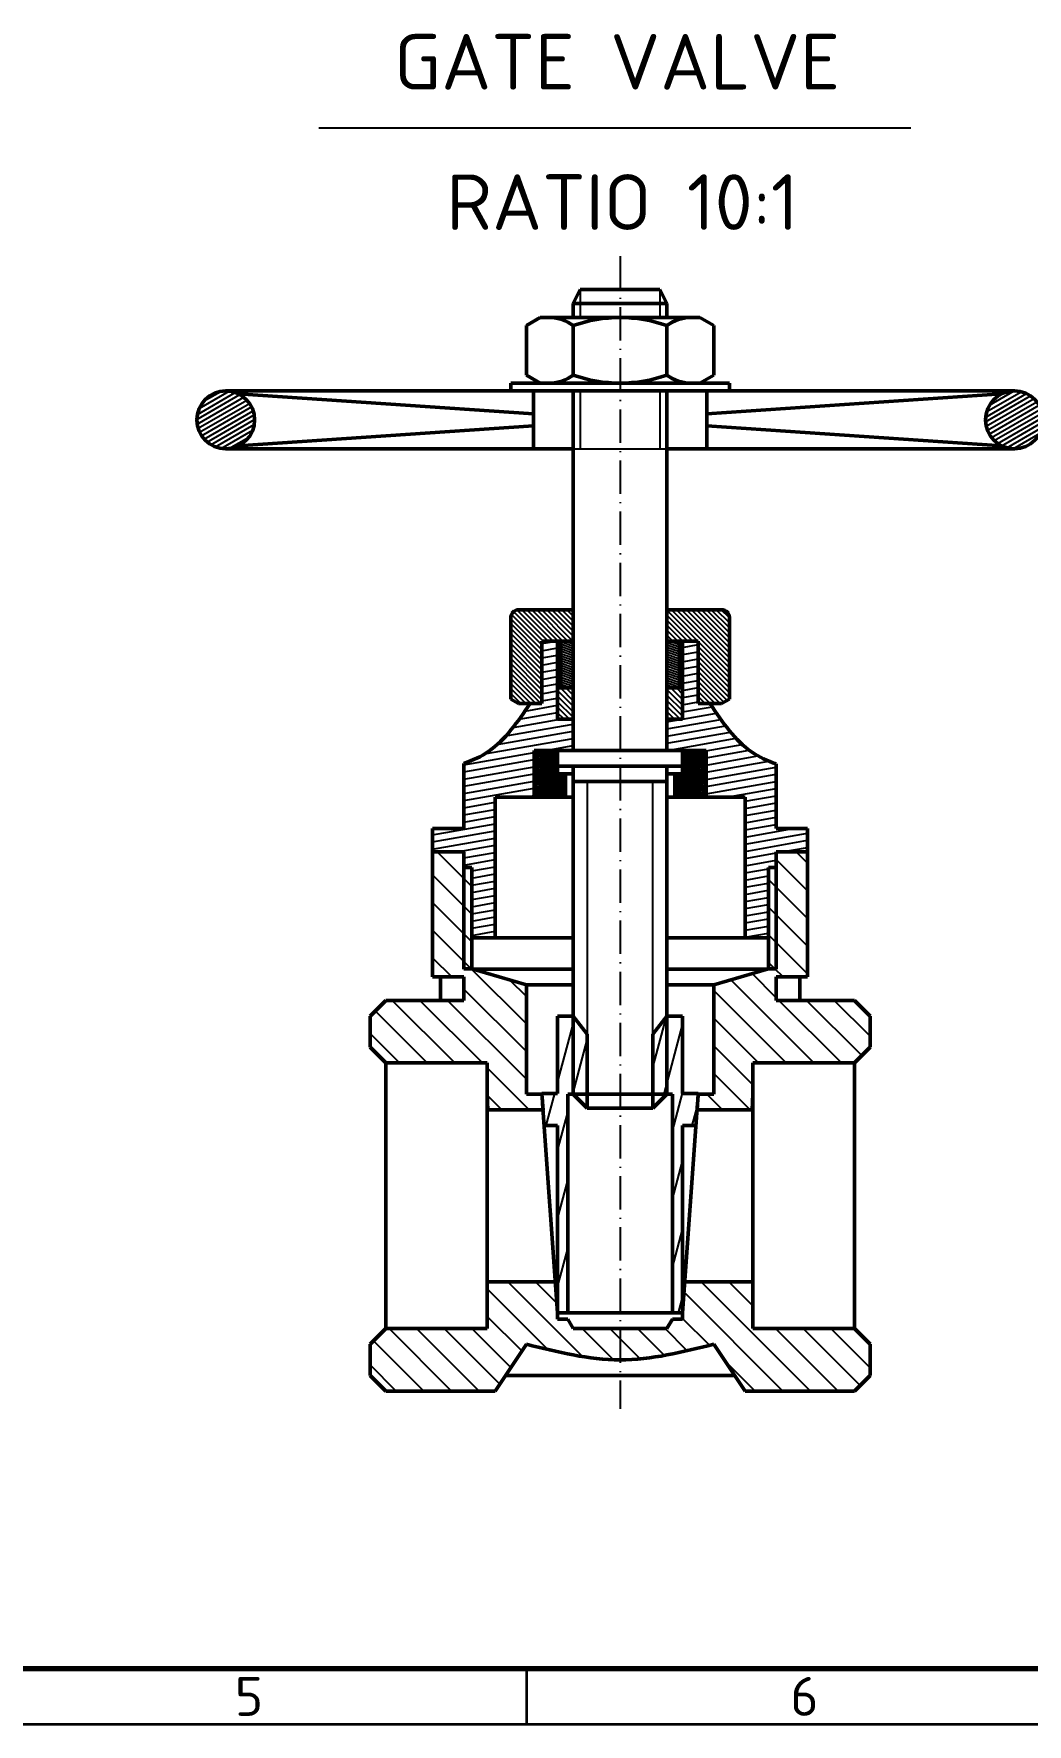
# Paper-space layout 'Layout1' of a CAD drawing. Header units: millimetres. Extents: x 198 to 1020, y 107 to 694.
# Drawn here: x 409.5 to 498.9, y 106.8 to 258.9 of the extents above; entities that cross this region are included whole.
import ezdxf

# ---------------------------------------------------------------- set-up
doc = ezdxf.new("R2010")
doc.units = ezdxf.units.MM
doc.header["$LTSCALE"] = 0.25
doc.linetypes.add('ACAD_ISO10W100', pattern=[18, 12, -3, 0, -3])
for name, color, linetype, lineweight in [('CHU', 6, 'Continuous', 25), ('Chu cai', 90, 'Continuous', 25), ('Khung dam', 30, 'Continuous', 70), ('KHUNG MANH', 4, 'Continuous', 35), ('manh', 130, 'Continuous', 25), ('NET 05', 130, 'Continuous', 50), ('NET MANH', 5, 'Continuous', 25), ('TRUC', 3, 'ACAD_ISO10W100', 25)]:
    doc.layers.add(name, color=color, linetype=linetype, lineweight=lineweight)
doc.styles.add('ISO', font='isocpeur.ttf', dxfattribs={"height": 2.5})
doc.styles.add('style2', font='isocpeur.ttf', dxfattribs={"height": 2.5})
pattern_1 = [(75, (-873068.99285, -266522.86082), (-0.135833319322, 0.036396428218), []), (165, (-873068.99285, -266522.86082), (-0.036396428218, -0.135833319322), [])]
pattern_2 = [(135, (-873068.9929, -266522.8608), (-1.2429611388, -1.2429611388), [])]
pattern_3 = [(160, (0, 0), (-0.06840403, -0.187938524), [])]
pattern_4 = [(135, (-873068.99285, -266522.86082), (-0.24859222776, -0.24859222776), [])]
pattern_5 = [(75, (-873068.99285, -266522.86082), (-0.27166663864, 0.072792856435), []), (75, (-873068.82062, -266522.76138), (-0.27166663864, 0.072792856435), [0.3515625, -0.0703125, 0, -0.0703125])]

psp = doc.layouts.get("Layout1")

# ---------------------------------------------------------------- hatches: boundary and pattern name
at = {"layer": 'NET MANH'}
h = psp.add_hatch(dxfattribs=at)
h.set_pattern_fill('_USER', color=256, scale=0.371707, angle=30, pattern_type=0)
h.set_pattern_definition([(30, (-23443.64516, -6382.8759), (-0.1858536585, 0.3219079794), [])])
h.paths.add_polyline_path([(429.34469, 224.19315, 1), (424.14078, 224.19315, 1)])
h.paths.add_polyline_path([(495.13688, 224.19315, 1), (500.34078, 224.19315, 1)])
h = psp.add_hatch(dxfattribs=at)
h.set_pattern_fill('ANSI31', color=256, scale=0.1, angle=90)
h.paths.add_polyline_path([(472.08453, 206.40448, 0.414213562), (471.38141, 207.1076), (466.45953, 207.1076), (466.45953, 204.2951), (467.16266, 204.2951), (467.57748, 204.2951), (469.27203, 204.2951), (469.27203, 198.6701), (471.38141, 198.6701), (472.08453, 199.07605), (472.08453, 199.37323)])
h.paths.add_polyline_path([(452.39703, 199.07605), (453.10016, 198.6701), (454.50641, 198.6701), (455.20953, 198.6701), (455.20953, 204.2951), (457.31891, 204.2951), (458.02203, 204.2951), (458.02203, 207.1076), (453.10016, 207.1076, 0.414213562), (452.39703, 206.40448)])
h = psp.add_hatch(dxfattribs=at)
h.set_pattern_fill('ANSI31', color=256, scale=0.2, angle=145)
edge = h.paths.add_edge_path()
edge.add_line((454.50641, 190.2326), (454.50641, 194.45135))
edge.add_line((454.50641, 194.45135), (455.20953, 194.45135))
edge.add_line((455.20953, 194.45135), (456.61578, 194.45135))
edge.add_line((456.61578, 194.45135), (458.02203, 194.45135))
edge.add_line((458.02203, 194.45135), (458.02203, 197.26385))
edge.add_line((458.02203, 197.26385), (456.61578, 197.26385))
edge.add_line((456.61578, 197.26385), (456.61578, 200.07635))
edge.add_line((456.61578, 200.07635), (456.61578, 204.2951))
edge.add_line((456.61578, 204.2951), (455.20953, 204.2951))
edge.add_line((455.20953, 204.2951), (455.20953, 198.6701))
edge.add_line((455.20953, 198.6701), (454.14674, 198.6701))
edge.add_spline(control_points=[(454.14674, 198.6701), (453.02855, 197.03109), (451.4129, 194.66292), (448.97679, 193.554), (448.17828, 193.28689)], knot_values=[0, 0, 0, 0, 0.406353364, 0.58713002, 0.58713002, 0.58713002, 0.58713002], degree=3, periodic=0)
edge.add_line((448.17828, 193.28689), (448.17828, 190.2326))
edge.add_line((448.17828, 190.2326), (448.17828, 187.4201))
edge.add_line((448.17828, 187.4201), (445.36578, 187.4201))
edge.add_line((445.36578, 187.4201), (445.36578, 185.31073))
edge.add_line((445.36578, 185.31073), (448.17828, 185.31073))
edge.add_line((448.17828, 185.31073), (448.17828, 183.90448))
edge.add_line((448.17828, 183.90448), (448.88141, 183.90448))
edge.add_line((448.88141, 183.90448), (448.88141, 177.57635))
edge.add_line((448.88141, 177.57635), (449.58453, 177.57635))
edge.add_line((449.58453, 177.57635), (450.99078, 177.57635))
edge.add_line((450.99078, 177.57635), (450.99078, 190.2326))
edge.add_line((450.99078, 190.2326), (454.50641, 190.2326))
edge = h.paths.add_edge_path()
edge.add_spline(control_points=[(476.29866, 193.23231), (475.5012, 193.50252), (473.06941, 194.62089), (471.46296, 196.99531), (470.35114, 198.63865)], knot_values=[0, 0, 0, 0, 0.180776656, 0.58713002, 0.58713002, 0.58713002, 0.58713002], degree=3, periodic=0)
edge.add_line((470.32985, 198.6701), (469.97516, 198.6701))
edge.add_line((469.97516, 198.6701), (469.27203, 198.6701))
edge.add_line((469.27203, 198.6701), (469.27203, 204.2951))
edge.add_line((469.27203, 204.2951), (467.86578, 204.2951))
edge.add_line((467.86578, 204.2951), (467.86578, 200.07635))
edge.add_line((467.86578, 200.07635), (467.86578, 197.26385))
edge.add_line((467.86578, 197.26385), (466.45953, 197.26385))
edge.add_line((466.45953, 197.26385), (466.45953, 194.45135))
edge.add_line((466.45953, 194.45135), (467.86578, 194.45135))
edge.add_line((467.86578, 194.45135), (469.27203, 194.45135))
edge.add_line((469.27203, 194.45135), (469.97516, 194.45135))
edge.add_line((469.97516, 194.45135), (469.97516, 190.2326))
edge.add_line((469.97516, 190.2326), (473.49078, 190.2326))
edge.add_line((473.49078, 190.2326), (473.49078, 186.71698))
edge.add_line((473.49078, 186.71698), (473.49078, 177.57635))
edge.add_line((473.49078, 177.57635), (474.89703, 177.57635))
edge.add_line((474.89703, 177.57635), (475.60016, 177.57635))
edge.add_line((475.60016, 177.57635), (475.60016, 183.90448))
edge.add_line((475.60016, 183.90448), (476.30328, 183.90448))
edge.add_line((476.30328, 183.90448), (476.30328, 185.31073))
edge.add_line((476.30328, 185.31073), (479.11578, 185.31073))
edge.add_line((479.11578, 185.31073), (479.11578, 187.4201))
edge.add_line((479.11578, 187.4201), (476.30328, 187.4201))
edge.add_line((476.30328, 187.4201), (476.30328, 190.2326))
edge.add_line((476.30328, 190.2326), (476.30328, 193.23067))
h = psp.add_hatch(dxfattribs=at)
h.set_pattern_fill('_USER', color=256, scale=0.2, angle=160, pattern_type=0)
h.set_pattern_definition(pattern_3)
h.paths.add_polyline_path([(458.02203, 204.2951), (457.31891, 204.2951), (456.90409, 204.2951), (456.90409, 200.07635), (458.02203, 200.07635)])
h = psp.add_hatch(dxfattribs=at)
h.set_pattern_fill('_USER', color=256, scale=0.2, angle=160, pattern_type=0)
h.set_pattern_definition(pattern_3)
h.paths.add_polyline_path([(466.45953, 200.07635), (467.57748, 200.07635), (467.57748, 204.2951), (467.16266, 204.2951), (466.45953, 204.2951)])
h = psp.add_hatch(dxfattribs=at)
h.set_pattern_fill('ANSI31', color=256, scale=2.8125, angle=90)
h.set_pattern_definition(pattern_4)
h.paths.add_polyline_path([(456.61578, 197.26385), (458.02203, 197.26385), (458.02203, 200.07635), (456.61578, 200.07635)])
h = psp.add_hatch(dxfattribs=at)
h.set_pattern_fill('ANSI31', color=256, scale=2.8125, angle=90)
h.set_pattern_definition(pattern_4)
h.paths.add_polyline_path([(467.86578, 200.07635), (466.45953, 200.07635), (466.45953, 197.26385), (467.86578, 197.26385)])
h = psp.add_hatch(dxfattribs=at)
h.set_pattern_fill('ANSI35', color=256, scale=1.125, angle=30)
h.set_pattern_definition(pattern_5)
h.paths.add_polyline_path([(454.50641, 190.2326), (455.20953, 190.2326), (455.20953, 194.45135), (454.50641, 194.45135)])
h = psp.add_hatch(dxfattribs=at)
h.set_pattern_fill('ANSI37', color=256, scale=1.125, angle=30)
h.set_pattern_definition(pattern_1)
h.paths.add_polyline_path([(456.61578, 192.34198), (456.61578, 193.0451), (456.61578, 194.45135), (455.20953, 194.45135), (455.20953, 190.2326), (457.31891, 190.2326), (457.31891, 192.34198)])
h = psp.add_hatch(dxfattribs=at)
h.set_pattern_fill('ANSI37', color=256, scale=1.125, angle=30)
h.set_pattern_definition(pattern_1)
h.paths.add_polyline_path([(467.86578, 192.34198), (467.16266, 192.34198), (467.16266, 190.2326), (469.27203, 190.2326), (469.27203, 194.45135), (467.86578, 194.45135), (467.86578, 193.0451)])
h = psp.add_hatch(dxfattribs=at)
h.set_pattern_fill('ANSI35', color=256, scale=1.125, angle=30)
h.set_pattern_definition(pattern_5)
h.paths.add_polyline_path([(469.97516, 194.45135), (469.27203, 194.45135), (469.27203, 190.2326), (469.97516, 190.2326)])
h = psp.add_hatch(dxfattribs=at)
h.set_pattern_fill('ANSI31', color=256, scale=14.0625, angle=90)
h.set_pattern_definition(pattern_2)
h.paths.add_polyline_path([(456.61578, 143.82635), (456.41489, 146.63885), (450.28766, 146.63885), (450.28766, 145.2326), (450.28766, 142.4201), (441.14703, 142.4201), (439.74078, 141.01385), (439.74078, 138.20135), (441.14703, 136.7951), (450.99078, 136.7951), (453.80328, 141.01385), (458.40052, 139.95834), (462.24078, 139.6076), (462.24078, 142.4201), (458.02203, 142.4201), (457.53489, 143.26385), (456.61578, 143.26385)])
h.paths.add_polyline_path([(453.80328, 173.3576), (448.88141, 174.80013), (448.17828, 174.80013), (448.17828, 177.57635), (448.17828, 185.31073), (445.36578, 185.31073), (445.36578, 174.76385), (445.36578, 174.06073), (448.17828, 174.06073), (448.17828, 171.95135), (446.06891, 171.95135), (441.14703, 171.95135), (439.74078, 170.5451), (439.74078, 167.7326), (441.14703, 166.32635), (450.28766, 166.32635), (450.28766, 163.51385), (450.34034, 162.10859), (455.30991, 162.10859), (455.20953, 163.51385), (453.80328, 163.51385), (453.80328, 164.9201)])
h = psp.add_hatch(dxfattribs=at)
h.set_pattern_fill('ANSI31', color=256, scale=14.0625, angle=90)
h.set_pattern_definition(pattern_2)
h.paths.add_polyline_path([(467.86578, 143.82635), (468.06668, 146.63885), (474.19391, 146.63885), (474.19391, 145.2326), (474.19391, 142.4201), (483.33453, 142.4201), (484.74078, 141.01385), (484.74078, 138.20135), (483.33453, 136.7951), (473.49078, 136.7951), (470.67828, 141.01385), (466.08105, 139.95834), (462.24078, 139.6076), (462.24078, 142.4201), (466.45953, 142.4201), (466.94667, 143.26385), (467.86578, 143.26385)])
h.paths.add_polyline_path([(470.67828, 173.3576), (475.60016, 174.80013), (476.30328, 174.80013), (476.30328, 177.57635), (476.30328, 185.31073), (479.11578, 185.31073), (479.11578, 174.76385), (479.11578, 174.06073), (476.30328, 174.06073), (476.30328, 171.95135), (478.41266, 171.95135), (483.33453, 171.95135), (484.74078, 170.5451), (484.74078, 167.7326), (483.33453, 166.32635), (474.19391, 166.32635), (474.19391, 163.51385), (474.14122, 162.10859), (469.17166, 162.10859), (469.27203, 163.51385), (470.67828, 163.51385), (470.67828, 164.9201)])
h = psp.add_hatch(dxfattribs=at)
h.set_pattern_fill('ANSI31', color=256, scale=14.0625, angle=90)
h.set_pattern_definition(pattern_2)
h.paths.add_polyline_path([(448.88141, 183.90448), (448.17828, 183.90448), (448.17828, 177.57635), (448.17828, 174.80013), (448.88141, 174.80013), (448.88141, 177.57635)])
h = psp.add_hatch(dxfattribs=at)
h.set_pattern_fill('ANSI31', color=256, scale=14.0625, angle=90)
h.set_pattern_definition(pattern_2)
h.paths.add_polyline_path([(475.60016, 177.57635), (475.60016, 174.80013), (476.30328, 174.80013), (476.30328, 177.57635), (476.30328, 183.90448), (475.60016, 183.90448)])
h = psp.add_hatch(dxfattribs=at)
h.set_pattern_fill('ANSI31', color=256, scale=0.5, angle=30)
h.paths.add_polyline_path([(469.2115, 162.66633), (469.27203, 163.51385), (469.27203, 163.58417), (467.86578, 163.58417), (467.86578, 165.06073), (467.86578, 170.5451), (466.45953, 170.5451), (466.45953, 164.9201), (466.45953, 163.97558), (466.45953, 163.51385), (466.94667, 163.51385), (466.94667, 162.10859), (466.94667, 143.82635), (467.86578, 143.82635), (467.86578, 160.70135), (468.56891, 160.70135), (469.07114, 160.70135)])
h.paths.add_polyline_path([(466.45953, 170.5451), (465.19391, 168.92802), (465.19391, 163.51385), (466.45953, 163.51385), (466.45953, 163.97558), (466.45953, 164.9201)])
h.paths.add_polyline_path([(458.02203, 170.5451), (456.61578, 170.5451), (456.61578, 165.06073), (456.61578, 163.58417), (455.20953, 163.58417), (455.20953, 163.51385), (455.30991, 162.10859), (455.41043, 160.70135), (455.91266, 160.70135), (456.61578, 160.70135), (456.61578, 143.82635), (457.53489, 143.82635), (457.53489, 162.10859), (457.53489, 163.51385), (458.02203, 163.51385), (458.02203, 163.97558), (458.02203, 164.9201)])
h.paths.add_polyline_path([(459.28766, 168.92802), (458.02203, 170.5451), (458.02203, 164.9201), (458.02203, 163.97558), (458.02203, 163.51385), (459.28766, 163.51385)])

# ---------------------------------------------------------------- linework, layer by layer
psp.add_line((462.24078, 226.7951), (473.76371, 226.7951))
at = {"layer": 'Chu cai'}
psp.add_line((435.12301, 250.46925), (488.42514, 250.46925), dxfattribs=at)
at = {"layer": 'Khung dam'}
psp.add_line((203.33655, 111.82132), (1014.33655, 111.82132), dxfattribs=at)
at = {"layer": 'KHUNG MANH'}
for p, q in [((453.83655, 106.82132), (453.83655, 111.82132)), ((198.33655, 106.82132), (1019.33655, 106.82132))]:
    psp.add_line(p, q, dxfattribs=at)
at = {"layer": 'manh'}
for p, q in [((458.65485, 235.93573), (458.65485, 233.40448)), ((465.82672, 235.93573), (465.82672, 233.40448))]:
    psp.add_line(p, q, dxfattribs=at)
at = {"layer": 'NET 05'}
for p, q in [((458.02203, 234.6701), (458.65485, 235.93573)), ((458.65485, 235.93573), (465.82672, 235.93573)), ((465.82672, 235.93573), (466.45953, 234.6701)), ((458.02203, 233.40448), (458.02203, 234.6701)), ((458.02203, 234.6701), (466.45953, 234.6701)), ((466.45953, 233.40448), (466.45953, 234.6701)), ((453.80328, 232.68066), (455.05698, 233.40448)), ((455.05698, 233.40448), (469.42459, 233.40448)), ((455.05698, 233.40448), (455.91266, 233.40448)), ((458.02203, 233.40448), (469.42459, 233.40448)), ((470.67828, 232.68066), (469.42459, 233.40448)), ((453.80328, 232.68066), (453.80328, 228.22205)), ((458.02203, 228.22205), (458.02203, 232.68066)), ((458.02203, 228.22205), (458.02203, 232.68066)), ((466.45953, 228.22205), (466.45953, 232.68066)), ((466.45953, 228.22205), (466.45953, 232.68066)), ((470.67828, 228.22205), (470.67828, 232.68066)), ((453.80328, 228.22205), (455.05698, 227.49823)), ((470.67828, 228.22205), (469.42459, 227.49823)), ((497.73883, 226.7951), (426.74273, 226.7951)), ((452.39703, 226.7951), (452.39703, 227.49823)), ((452.39703, 227.49823), (462.24078, 227.49823)), ((462.24078, 226.7951), (452.39703, 226.7951)), ((454.43493, 221.5912), (454.43493, 226.7951)), ((455.05698, 227.49823), (469.42459, 227.49823)), ((458.02203, 226.7951), (458.02203, 207.1076)), ((462.24078, 226.7951), (458.02203, 226.7951)), ((458.72516, 226.7951), (458.02203, 226.7951)), ((472.08453, 227.49823), (462.24078, 227.49823)), ((462.24078, 226.7951), (472.08453, 226.7951)), ((466.45953, 226.7951), (466.45953, 207.1076)), ((470.04664, 221.5912), (470.04664, 226.7951)), ((472.08453, 226.7951), (472.08453, 227.49823)), ((427.86468, 226.54079), (454.43493, 224.72623)), ((496.61689, 226.54079), (470.04664, 224.72623)), ((427.86468, 221.84552), (454.43493, 223.66007)), ((496.61689, 221.84552), (470.04664, 223.66007)), ((458.02203, 221.5912), (426.74273, 221.5912)), ((466.45953, 221.5912), (466.45953, 207.1076)), ((497.73883, 221.5912), (466.45953, 221.5912)), ((458.02203, 207.1076), (453.10016, 207.1076)), ((458.02203, 197.26385), (458.02203, 207.1076)), ((466.45953, 207.1076), (471.38141, 207.1076)), ((466.45953, 197.26385), (466.45953, 207.1076)), ((452.39703, 206.40448), (452.39703, 199.07605)), ((472.08453, 206.40448), (472.08453, 199.07605)), ((455.20953, 204.2951), (457.31891, 204.2951)), ((455.20953, 198.6701), (455.20953, 204.2951)), ((456.61578, 200.07635), (456.61578, 204.2951)), ((456.90409, 204.2951), (456.90409, 200.07635)), ((457.31891, 204.2951), (458.02203, 204.2951)), ((458.02203, 204.2951), (458.02203, 200.07635)), ((466.45953, 204.2951), (466.45953, 200.07635)), ((467.16266, 204.2951), (466.45953, 204.2951)), ((469.27203, 204.2951), (467.16266, 204.2951)), ((467.16266, 204.2951), (467.57748, 204.2951)), ((467.57748, 204.2951), (467.57748, 200.07635)), ((467.86578, 200.07635), (467.86578, 204.2951)), ((469.27203, 198.6701), (469.27203, 204.2951)), ((456.61578, 197.26385), (456.61578, 200.07635)), ((456.61578, 200.07635), (458.02203, 200.07635)), ((458.02203, 200.07635), (457.31891, 200.07635)), ((466.45953, 200.07635), (467.16266, 200.07635)), ((467.86578, 200.07635), (466.45953, 200.07635)), ((467.86578, 197.26385), (467.86578, 200.07635)), ((472.08453, 199.07605), (472.08453, 199.37323)), ((472.08453, 199.37323), (472.08453, 199.07605)), ((453.10016, 198.6701), (452.39703, 199.07605)), ((453.08395, 198.6701), (455.20953, 198.6701)), ((453.08395, 198.6701), (454.50641, 198.6701)), ((471.38141, 198.6701), (469.27203, 198.6701)), ((471.38141, 198.6701), (469.97516, 198.6701)), ((471.38141, 198.6701), (472.08453, 199.07605)), ((458.02203, 197.26385), (456.61578, 197.26385)), ((458.02203, 197.26385), (458.02203, 194.45135)), ((466.45953, 197.26385), (466.45953, 194.45135)), ((466.45953, 197.26385), (467.86578, 197.26385)), ((448.17828, 190.2326), (448.17828, 193.28689)), ((455.20953, 194.45135), (454.50641, 194.45135)), ((454.50641, 194.45135), (454.50641, 190.2326)), ((456.61578, 194.45135), (455.20953, 194.45135)), ((455.20953, 194.45135), (455.20953, 190.2326)), ((462.24078, 194.45135), (456.61578, 194.45135)), ((456.61578, 194.45135), (456.61578, 193.0451)), ((462.24078, 194.45135), (467.86578, 194.45135)), ((467.86578, 194.45135), (467.86578, 193.0451)), ((467.86578, 194.45135), (469.27203, 194.45135)), ((469.27203, 194.45135), (469.27203, 190.2326)), ((469.27203, 194.45135), (469.97516, 194.45135)), ((469.97516, 194.45135), (469.97516, 190.2326)), ((476.29866, 193.23231), (476.30328, 193.23231)), ((476.30328, 190.2326), (476.30328, 193.23231)), ((456.61578, 193.0451), (462.24078, 193.0451)), ((456.61578, 193.0451), (456.61578, 192.34198)), ((456.61578, 192.34198), (458.02203, 192.34198)), ((458.02203, 192.34198), (457.31891, 192.34198)), ((457.31891, 192.34198), (457.31891, 190.2326)), ((458.02203, 193.0451), (458.02203, 164.9201)), ((467.86578, 193.0451), (462.24078, 193.0451)), ((466.45953, 193.0451), (466.45953, 164.9201)), ((467.86578, 192.34198), (466.45953, 192.34198)), ((466.45953, 192.34198), (467.16266, 192.34198)), ((467.16266, 192.34198), (467.16266, 190.2326)), ((467.86578, 193.0451), (467.86578, 192.34198)), ((448.17828, 190.2326), (448.17828, 187.4201)), ((448.17828, 190.2326), (448.17828, 187.4201)), ((458.02203, 190.2326), (450.99078, 190.2326)), ((450.99078, 190.2326), (450.99078, 177.57635)), ((458.02203, 190.2326), (450.99078, 190.2326)), ((450.99078, 190.2326), (450.99078, 187.4201)), ((450.99078, 190.2326), (450.99078, 186.71698)), ((458.02203, 190.2326), (450.99078, 190.2326)), ((458.02203, 190.2326), (450.99078, 190.2326)), ((462.24078, 191.63885), (458.02203, 191.63885)), ((458.02203, 191.63885), (459.28766, 191.63885)), ((462.24078, 191.63885), (466.45953, 191.63885)), ((466.45953, 190.2326), (473.49078, 190.2326)), ((466.45953, 190.2326), (473.49078, 190.2326)), ((466.45953, 190.2326), (473.49078, 190.2326)), ((466.45953, 190.2326), (473.49078, 190.2326)), ((473.49078, 190.2326), (473.49078, 177.57635)), ((473.49078, 190.2326), (473.49078, 187.4201)), ((473.49078, 190.2326), (473.49078, 186.71698)), ((476.30328, 190.2326), (476.30328, 187.4201)), ((476.30328, 190.2326), (476.30328, 187.4201)), ((448.17828, 187.4201), (445.36578, 187.4201)), ((445.36578, 187.4201), (445.36578, 174.76385)), ((445.36578, 187.4201), (445.36578, 185.31073)), ((448.17828, 187.4201), (448.17828, 187.4201)), ((476.30328, 187.4201), (476.30328, 187.4201)), ((476.30328, 187.4201), (479.11578, 187.4201)), ((479.11578, 187.4201), (479.11578, 174.76385)), ((479.11578, 187.4201), (479.11578, 185.31073)), ((445.36578, 185.31073), (448.17828, 185.31073)), ((448.17828, 185.31073), (448.17828, 177.57635)), ((448.17828, 185.31073), (448.17828, 184.6076)), ((448.17828, 185.31073), (448.17828, 183.90448)), ((476.30328, 185.31073), (476.30328, 184.6076)), ((476.30328, 185.31073), (476.30328, 177.57635)), ((479.11578, 185.31073), (476.30328, 185.31073)), ((476.30328, 185.31073), (476.30328, 183.90448)), ((448.17828, 183.90448), (448.88141, 183.90448)), ((448.88141, 183.90448), (448.88141, 177.57635)), ((476.30328, 183.90448), (475.60016, 183.90448)), ((475.60016, 183.90448), (475.60016, 177.57635)), ((448.17828, 174.76385), (448.17828, 177.57635)), ((448.88141, 177.57635), (449.58453, 177.57635)), ((448.88141, 177.57635), (448.88141, 174.80013)), ((458.02203, 177.57635), (449.58453, 177.57635)), ((450.99078, 177.57635), (458.02203, 177.57635)), ((466.45953, 177.57635), (474.89703, 177.57635)), ((473.49078, 177.57635), (466.45953, 177.57635)), ((475.60016, 177.57635), (474.89703, 177.57635)), ((475.60016, 177.57635), (475.60016, 174.80013)), ((476.30328, 174.76385), (476.30328, 177.57635)), ((445.36578, 174.76385), (445.36578, 174.06073)), ((445.36578, 174.06073), (448.17828, 174.06073)), ((446.06891, 171.95135), (446.06891, 174.06073)), ((448.88141, 174.80013), (448.17828, 174.80013)), ((448.17828, 174.06073), (448.17828, 171.95135)), ((448.88141, 174.80013), (453.80328, 173.3576)), ((449.58453, 174.76385), (448.88141, 174.80013)), ((449.58453, 174.76385), (458.02203, 174.76385)), ((458.02203, 174.76385), (449.58453, 174.76385)), ((474.89703, 174.76385), (466.45953, 174.76385)), ((466.45953, 174.76385), (474.89703, 174.76385)), ((475.60016, 174.80013), (470.67828, 173.3576)), ((474.89703, 174.76385), (475.60016, 174.80013)), ((475.60016, 174.80013), (476.30328, 174.80013)), ((479.11578, 174.06073), (476.30328, 174.06073)), ((476.30328, 174.06073), (476.30328, 171.95135)), ((478.41266, 171.95135), (478.41266, 174.06073)), ((479.11578, 174.76385), (479.11578, 174.06073)), ((441.14703, 171.95135), (439.74078, 170.5451)), ((448.17828, 171.95135), (441.14703, 171.95135)), ((448.17828, 171.95135), (446.06891, 171.95135)), ((458.02203, 173.3576), (453.80328, 173.3576)), ((458.02203, 173.3576), (453.80328, 173.3576)), ((453.80328, 173.3576), (453.80328, 164.9201)), ((453.80328, 173.3576), (453.80328, 164.9201)), ((466.45953, 173.3576), (470.67828, 173.3576)), ((466.45953, 173.3576), (470.67828, 173.3576)), ((470.67828, 173.3576), (470.67828, 164.9201)), ((470.67828, 173.3576), (470.67828, 164.9201)), ((476.30328, 171.95135), (483.33453, 171.95135)), ((476.30328, 171.95135), (478.41266, 171.95135)), ((483.33453, 171.95135), (484.74078, 170.5451)), ((439.74078, 170.5451), (439.74078, 167.7326)), ((458.02203, 170.5451), (456.61578, 170.5451)), ((456.61578, 170.5451), (456.61578, 165.06073)), ((458.02203, 170.5451), (459.28766, 168.92802)), ((466.45953, 170.5451), (465.19391, 168.92802)), ((466.45953, 170.5451), (467.86578, 170.5451)), ((467.86578, 170.5451), (467.86578, 165.06073)), ((484.74078, 170.5451), (484.74078, 167.7326)), ((459.28766, 168.92802), (459.28766, 162.24823)), ((465.19391, 168.92802), (465.19391, 162.24823)), ((441.14703, 166.32635), (439.74078, 167.7326)), ((483.33453, 166.32635), (484.74078, 167.7326)), ((441.14703, 166.32635), (450.28766, 166.32635)), ((441.14703, 166.32635), (441.14703, 142.4201)), ((450.28766, 146.63885), (450.28766, 166.32635)), ((450.28766, 166.32635), (450.28766, 163.51385)), ((450.28766, 166.32635), (450.28766, 162.1076)), ((483.33453, 166.32635), (474.19391, 166.32635)), ((474.19391, 146.63885), (474.19391, 166.32635)), ((474.19391, 166.32635), (474.19391, 163.51385)), ((474.19391, 166.32635), (474.19391, 162.1076)), ((483.33453, 166.32635), (483.33453, 142.4201)), ((453.80328, 164.9201), (453.80328, 163.51385)), ((456.61578, 163.58417), (456.61578, 165.06073)), ((458.02203, 164.9201), (458.02203, 163.97558)), ((466.45953, 164.9201), (466.45953, 163.97558)), ((467.86578, 163.58417), (467.86578, 165.06073)), ((470.67828, 164.9201), (470.67828, 163.51385)), ((450.28766, 163.51385), (450.34034, 162.10859)), ((453.80328, 163.51385), (455.20953, 163.51385)), ((453.80328, 163.51385), (455.20953, 163.51385)), ((455.20953, 163.51385), (455.20953, 163.58417)), ((455.20953, 163.51385), (455.20953, 163.58417)), ((455.20953, 163.58417), (456.61578, 163.58417)), ((455.20953, 163.51385), (455.2535, 162.89834)), ((455.20953, 163.51385), (455.30991, 162.10859)), ((456.61578, 163.51385), (456.61578, 163.51485)), ((457.53489, 163.51385), (457.53489, 162.10859)), ((457.53489, 163.51385), (466.94667, 163.51385)), ((458.02203, 163.97558), (458.02203, 163.51385)), ((458.02203, 163.51385), (458.37588, 163.16001)), ((458.02203, 163.51385), (459.28766, 162.24823)), ((465.65979, 163.51385), (462.24078, 163.51385)), ((462.24078, 163.51385), (466.94667, 163.51385)), ((466.45953, 163.51385), (465.19391, 162.24823)), ((466.08594, 163.16001), (466.10569, 163.16001)), ((466.45953, 163.97558), (466.45953, 163.51385)), ((466.94667, 163.51385), (466.94667, 162.10859)), ((469.27203, 163.58417), (467.86578, 163.58417)), ((467.86578, 163.51385), (467.86578, 163.51485)), ((469.27203, 163.51385), (469.17166, 162.10859)), ((469.27203, 163.51385), (469.22807, 162.89834)), ((469.27203, 163.51385), (469.27203, 163.58417)), ((469.27203, 163.51385), (469.27203, 163.58417)), ((470.67828, 163.51385), (469.27203, 163.51385)), ((470.67828, 163.51385), (469.27203, 163.51385)), ((474.19391, 163.51385), (474.14122, 162.10859)), ((450.34034, 162.10859), (455.30991, 162.10859)), ((455.27007, 162.66633), (456.61578, 143.82635)), ((457.53489, 143.82635), (457.53489, 162.10859)), ((459.28766, 162.24823), (465.19391, 162.24823)), ((465.19391, 162.24823), (459.28766, 162.24823)), ((466.94667, 143.82635), (466.94667, 162.10859)), ((469.2115, 162.66633), (467.86578, 143.82635)), ((474.14122, 162.10859), (469.17166, 162.10859)), ((455.41043, 160.70135), (455.91266, 160.70135)), ((455.91266, 160.70135), (456.61578, 160.70135)), ((456.61578, 143.82635), (456.61578, 160.70135)), ((456.61578, 160.70135), (456.61578, 143.82635)), ((468.56891, 160.70135), (467.86578, 160.70135)), ((467.86578, 143.82635), (467.86578, 160.70135)), ((469.07114, 160.70135), (468.56891, 160.70135)), ((450.28766, 142.4201), (450.28766, 146.63885)), ((450.28766, 146.63885), (456.41489, 146.63885)), ((450.28766, 145.2326), (450.28766, 146.63885)), ((474.19391, 146.63885), (468.06668, 146.63885)), ((474.19391, 142.4201), (474.19391, 146.63885)), ((474.19391, 145.2326), (474.19391, 146.63885)), ((450.28766, 142.4201), (450.28766, 145.2326)), ((474.19391, 142.4201), (474.19391, 145.2326)), ((456.61578, 143.82635), (456.61578, 143.40448)), ((462.24078, 143.82635), (456.61578, 143.82635)), ((456.61578, 143.82635), (456.61578, 143.26385)), ((456.61578, 143.26385), (457.53489, 143.26385)), ((458.72516, 143.82635), (457.53489, 143.82635)), ((458.02203, 142.4201), (457.53489, 143.26385)), ((462.24078, 143.82635), (458.72516, 143.82635)), ((462.24078, 143.82635), (467.86578, 143.82635)), ((462.24078, 143.82635), (465.75641, 143.82635)), ((465.75641, 143.82635), (466.94667, 143.82635)), ((466.45953, 142.4201), (466.94667, 143.26385)), ((467.86578, 143.26385), (466.94667, 143.26385)), ((467.86578, 143.82635), (467.86578, 143.40448)), ((467.86578, 143.82635), (467.86578, 143.26385)), ((441.14703, 142.4201), (439.74078, 141.01385)), ((441.14703, 142.4201), (450.28766, 142.4201)), ((441.14703, 142.4201), (450.28766, 142.4201)), ((458.02203, 142.4201), (462.24078, 142.4201)), ((458.02203, 142.4201), (462.24078, 142.4201)), ((466.45953, 142.4201), (462.24078, 142.4201)), ((466.45953, 142.4201), (462.24078, 142.4201)), ((483.33453, 142.4201), (474.19391, 142.4201)), ((483.33453, 142.4201), (474.19391, 142.4201)), ((483.33453, 142.4201), (484.74078, 141.01385)), ((439.74078, 141.01385), (439.74078, 138.20135)), ((439.74078, 138.20135), (439.74078, 141.01385)), ((453.80328, 141.01385), (450.99078, 136.7951)), ((470.67828, 141.01385), (473.49078, 136.7951)), ((484.74078, 141.01385), (484.74078, 138.20135)), ((484.74078, 138.20135), (484.74078, 141.01385)), ((441.14703, 136.7951), (439.74078, 138.20135)), ((452.39703, 138.20135), (451.92828, 138.20135)), ((452.39703, 138.20135), (462.24078, 138.20135)), ((472.08453, 138.20135), (462.24078, 138.20135)), ((472.08453, 138.20135), (472.55328, 138.20135)), ((483.33453, 136.7951), (484.74078, 138.20135)), ((441.14703, 136.7951), (450.99078, 136.7951)), ((441.14703, 136.7951), (450.99078, 136.7951)), ((483.33453, 136.7951), (473.49078, 136.7951)), ((483.33453, 136.7951), (473.49078, 136.7951))]:
    psp.add_line(p, q, dxfattribs=at)
for centre in [(426.74273, 224.19315), (497.73883, 224.19315)]:
    psp.add_circle(centre, 2.60195, dxfattribs=at)
for centre, radius, start, end in [((455.91266, 229.96898), 3.4355, 52.1211205, 90), ((462.24078, 220.74823), 12.65625, 70.5287794, 109.4712206), ((468.56891, 229.96898), 3.4355, 90, 127.8788795), ((455.91266, 230.93372), 3.4355, 270, 307.8788795), ((462.24078, 240.15448), 12.65625, 250.5287794, 289.4712206), ((468.56891, 230.93372), 3.4355, 232.1211205, 270), ((453.10016, 206.40448), 0.70312, 90, 180), ((471.38141, 206.40448), 0.70312, 0, 90)]:
    psp.add_arc(centre, radius, start, end, dxfattribs=at)
for points in [[(454.14674, 198.6701), (453.02855, 197.03109), (451.4129, 194.66292), (448.97679, 193.554), (448.17828, 193.28689)], [(454.14674, 198.6701), (453.02855, 197.03109), (451.4129, 194.66292), (448.97679, 193.554), (448.17828, 193.28689)], [(470.35114, 198.63865), (471.46296, 196.99531), (473.06941, 194.62089), (475.5012, 193.50252), (476.29866, 193.23231)]]:
    psp.add_open_spline(points, degree=3, knots=[0, 0, 0, 0, 0.4063533639, 0.5871300197, 0.5871300197, 0.5871300197, 0.5871300197], dxfattribs=at)
psp.add_spline([(453.80328, 141.01385), (462.24078, 139.6076), (470.67828, 141.01385)], degree=3, dxfattribs=at)
at = {"layer": 'NET MANH'}
for p, q in [((458.65485, 226.7951), (458.65485, 221.5912)), ((465.82672, 226.7951), (465.82672, 221.5912)), ((458.02203, 221.5912), (466.45953, 221.5912)), ((457.31891, 204.2951), (456.90409, 204.2951)), ((459.28766, 191.63885), (459.28766, 162.24823)), ((465.19391, 162.24823), (465.19391, 191.63885))]:
    psp.add_line(p, q, dxfattribs=at)
at = {"layer": 'TRUC', "linetype": 'ACAD_ISO10W100'}
psp.add_line((462.24078, 238.93573), (462.24078, 135.20135), dxfattribs=at)
at = {"layer": 'TRUC'}
for q in [(465.50305, 163.51385), (465.65979, 163.51385)]:
    psp.add_line((462.24078, 163.51385), q, dxfattribs=at)

# ---------------------------------------------------------------- texts
at = {"layer": 'CHU', "char_height": 3.5, "attachment_point": 5, "style": 'ISO'}
for s, insert in [('5', (428.83655, 109.32132)), ('6', (478.83655, 109.32132))]:
    psp.add_mtext_dynamic_manual_height_columns(s, width=50, gutter_width=25, heights=[0], dxfattribs=dict(at, insert=insert))
at = {"layer": 'Khung dam', "char_height": 5, "attachment_point": 1, "style": 'style2'}
for s, width, heights, insert in [('GATE VALVE', 62.4502904, [2.44712], (441.89806, 258.919)), ('RATIO 10:1', 49.4826235, [0], (446.5893, 246.29197))]:
    psp.add_mtext_dynamic_manual_height_columns(s, width=width, gutter_width=12.5, heights=heights, dxfattribs=dict(at, insert=insert))

doc.saveas('drawing.dxf')
